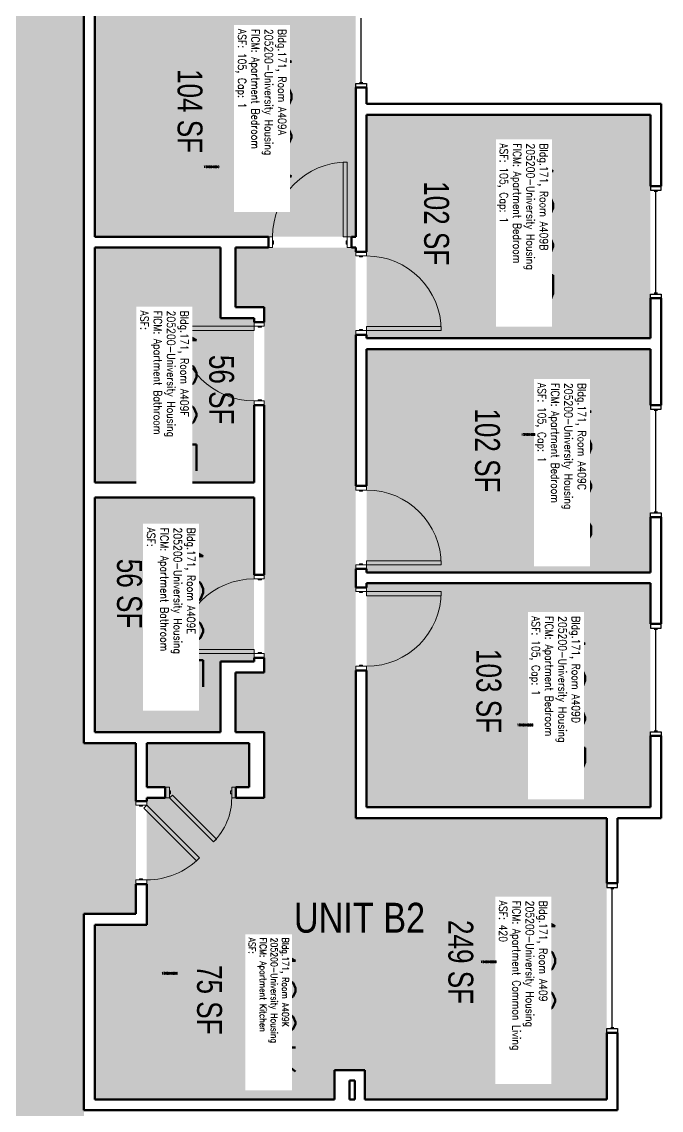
# Model space of a CAD drawing. Header units: inches. Extents: x 88 to 3257, y -489 to 2081.
# Drawn here: x 1609 to 1917, y 0 to 524 of the extents above; entities that cross this region are included whole.
import ezdxf
from ezdxf.enums import TextEntityAlignment as Align

# ---------------------------------------------------------------- set-up
doc = ezdxf.new("R2010")
doc.units = ezdxf.units.IN
doc.header["$LTSCALE"] = 48
doc.header["$MEASUREMENT"] = 0
for name, color, linetype in [('A-Area-Iden', 1, 'Continuous'), ('A-DOOR', 2, 'Continuous'), ('A-GLAZ', 1, 'Continuous'), ('A-IDEN-RNUM', 7, 'Continuous'), ('A-IDEN-SNUM', 4, 'Continuous'), ('A-IDEN-VNUM', 4, 'Continuous'), ('A-WALL', 5, 'Continuous'), ('AREA-TEXT', 3, 'Continuous'), ('Rooms-Category-Color', 7, 'Continuous'), ('Rooms-College-Color', 7, 'Continuous'), ('Rooms-Department-Color', 7, 'Continuous'), ('Rooms-Division-Color', 7, 'Continuous'), ('Rooms-Information', 7, 'Continuous')]:
    doc.layers.add(name, color=color, linetype=linetype)
doc.styles.add('AREA', font='arial.ttf', dxfattribs={"width": 0.75, "height": 12})
doc.styles.add('ROOMSNUMBER', font='txt.shx', dxfattribs={"height": 0.03})
doc.styles.add('ROOMVNUMBER', font='simplex.shx', dxfattribs={"width": 0.85})
doc.styles.get("Standard").update_dxf_attribs({"font": 'ARIALN.TTF'})
pattern_1 = [(315, (2289.79557, 603.73172), (0.088388348, 0.088388348), [])]

msp = doc.modelspace()

# ---------------------------------------------------------------- hatches: boundary and pattern name
h = msp.add_hatch()
h.set_pattern_fill('ANSI31', color=256, angle=-90, style=0)
h.set_pattern_definition(pattern_1)
h.paths.add_polyline_path([(1705.85, 272.26), (1705.85, 213.53), (1696.64, 213.53), (1696.64, 272.26)], flags=9)
h = msp.add_hatch()
h.set_pattern_fill('ANSI31', color=256, angle=-90, style=0)
h.set_pattern_definition(pattern_1)
h.paths.add_polyline_path([(1705.85, 272.26), (1705.85, 213.53), (1696.64, 213.53), (1696.64, 272.26)], flags=9)
at = {"layer": 'Rooms-Category-Color', "true_color": 0xadadad}
msp.add_hatch(color=253, dxfattribs=at).paths.add_polyline_path([(1638.7, 1084.25), (1578.7, 1084.25), (1578.7, 989.61), (1553.7, 989.61), (1553.7, 907.28), (1578.7, 907.28), (1578.7, 176.47), (1553.7, 176.47), (1553.7, 94.14), (1578.7, 94.14), (1578.7, -0.5), (1546.26, -0.5), (1546.26, -112), (1578.7, -112), (1578.7, -140), (1638.7, -140), (1638.7, 94.14), (1663.7, 94.14), (1663.7, 176.47), (1638.7, 176.47), (1638.7, 907.28), (1663.7, 907.28), (1663.7, 989.61), (1638.7, 989.61)])
at = {"layer": 'Rooms-Category-Color', "true_color": 0x728ef3}
for points in [[(1643.95, 539.25), (1769.7, 539.25), (1769.7, 420.5), (1643.95, 420.5)], [(1774.95, 479.25), (1911.7, 479.25), (1911.7, 371.63), (1774.95, 371.63)], [(1643.95, 415.25), (1643.95, 302.11), (1720.7, 302.11), (1720.7, 381.25), (1704.45, 381.25), (1704.45, 415.25)], [(1774.08, 4.75), (1774.08, 88.89), (1668.95, 88.89), (1668.95, 150.02), (1677.9, 150.02), (1677.9, 155.27), (1668.95, 155.27), (1668.95, 176.47), (1718.33, 176.47), (1718.33, 155.27), (1711.9, 155.27), (1711.9, 150.02), (1725.58, 150.02), (1725.58, 181.72), (1711.7, 181.72), (1711.7, 210.47), (1725.58, 210.47), (1725.58, 386.5), (1711.7, 386.5), (1711.7, 415.25), (1769.7, 415.25), (1769.7, 140.25), (1890.7, 140.25), (1890.7, 4.75)], [(1774.95, 366.38), (1911.7, 366.38), (1911.7, 258.75), (1774.95, 258.75)], [(1643.95, 294.86), (1643.95, 181.72), (1704.45, 181.72), (1704.45, 215.72), (1720.7, 215.72), (1720.7, 294.86)], [(1911.7, 145.5), (1774.95, 145.5), (1774.95, 253.5), (1911.7, 253.5)], [(1643.95, 88.89), (1774.08, 88.89), (1774.08, 18.75), (1759.45, 18.75), (1759.45, 4.75), (1643.95, 4.75)]]:
    msp.add_hatch(color=171, dxfattribs=at).paths.add_polyline_path(points)
at = {"layer": 'Rooms-College-Color', "true_color": 0xadadad}
for points in [[(1638.7, 1084.25), (1578.7, 1084.25), (1578.7, 989.61), (1553.7, 989.61), (1553.7, 907.28), (1578.7, 907.28), (1578.7, 176.47), (1553.7, 176.47), (1553.7, 94.14), (1578.7, 94.14), (1578.7, -0.5), (1546.26, -0.5), (1546.26, -112), (1578.7, -112), (1578.7, -140), (1638.7, -140), (1638.7, 94.14), (1663.7, 94.14), (1663.7, 176.47), (1638.7, 176.47), (1638.7, 907.28), (1663.7, 907.28), (1663.7, 989.61), (1638.7, 989.61)], [(1643.95, 539.25), (1769.7, 539.25), (1769.7, 420.5), (1643.95, 420.5)], [(1774.95, 479.25), (1911.7, 479.25), (1911.7, 371.63), (1774.95, 371.63)], [(1643.95, 415.25), (1643.95, 302.11), (1720.7, 302.11), (1720.7, 381.25), (1704.45, 381.25), (1704.45, 415.25)], [(1774.08, 4.75), (1774.08, 88.89), (1668.95, 88.89), (1668.95, 150.02), (1677.9, 150.02), (1677.9, 155.27), (1668.95, 155.27), (1668.95, 176.47), (1718.33, 176.47), (1718.33, 155.27), (1711.9, 155.27), (1711.9, 150.02), (1725.58, 150.02), (1725.58, 181.72), (1711.7, 181.72), (1711.7, 210.47), (1725.58, 210.47), (1725.58, 386.5), (1711.7, 386.5), (1711.7, 415.25), (1769.7, 415.25), (1769.7, 140.25), (1890.7, 140.25), (1890.7, 4.75)], [(1774.95, 366.38), (1911.7, 366.38), (1911.7, 258.75), (1774.95, 258.75)], [(1643.95, 294.86), (1643.95, 181.72), (1704.45, 181.72), (1704.45, 215.72), (1720.7, 215.72), (1720.7, 294.86)], [(1911.7, 145.5), (1774.95, 145.5), (1774.95, 253.5), (1911.7, 253.5)], [(1643.95, 88.89), (1774.08, 88.89), (1774.08, 18.75), (1759.45, 18.75), (1759.45, 4.75), (1643.95, 4.75)]]:
    msp.add_hatch(color=253, dxfattribs=at).paths.add_polyline_path(points)
at = {"layer": 'Rooms-Department-Color', "true_color": 0xacacac}
msp.add_hatch(color=253, dxfattribs=at).paths.add_polyline_path([(1638.7, 1084.25), (1578.7, 1084.25), (1578.7, 989.61), (1553.7, 989.61), (1553.7, 907.28), (1578.7, 907.28), (1578.7, 176.47), (1553.7, 176.47), (1553.7, 94.14), (1578.7, 94.14), (1578.7, -0.5), (1546.26, -0.5), (1546.26, -112), (1578.7, -112), (1578.7, -140), (1638.7, -140), (1638.7, 94.14), (1663.7, 94.14), (1663.7, 176.47), (1638.7, 176.47), (1638.7, 907.28), (1663.7, 907.28), (1663.7, 989.61), (1638.7, 989.61)])
at = {"layer": 'Rooms-Department-Color', "true_color": 0x604aed}
for points in [[(1643.95, 539.25), (1769.7, 539.25), (1769.7, 420.5), (1643.95, 420.5)], [(1774.95, 479.25), (1911.7, 479.25), (1911.7, 371.63), (1774.95, 371.63)], [(1643.95, 415.25), (1643.95, 302.11), (1720.7, 302.11), (1720.7, 381.25), (1704.45, 381.25), (1704.45, 415.25)], [(1774.08, 4.75), (1774.08, 88.89), (1668.95, 88.89), (1668.95, 150.02), (1677.9, 150.02), (1677.9, 155.27), (1668.95, 155.27), (1668.95, 176.47), (1718.33, 176.47), (1718.33, 155.27), (1711.9, 155.27), (1711.9, 150.02), (1725.58, 150.02), (1725.58, 181.72), (1711.7, 181.72), (1711.7, 210.47), (1725.58, 210.47), (1725.58, 386.5), (1711.7, 386.5), (1711.7, 415.25), (1769.7, 415.25), (1769.7, 140.25), (1890.7, 140.25), (1890.7, 4.75)], [(1774.95, 366.38), (1911.7, 366.38), (1911.7, 258.75), (1774.95, 258.75)], [(1643.95, 294.86), (1643.95, 181.72), (1704.45, 181.72), (1704.45, 215.72), (1720.7, 215.72), (1720.7, 294.86)], [(1911.7, 145.5), (1774.95, 145.5), (1774.95, 253.5), (1911.7, 253.5)], [(1643.95, 88.89), (1774.08, 88.89), (1774.08, 18.75), (1759.45, 18.75), (1759.45, 4.75), (1643.95, 4.75)]]:
    msp.add_hatch(color=173, dxfattribs=at).paths.add_polyline_path(points)
at = {"layer": 'Rooms-Division-Color', "true_color": 0xadadad}
msp.add_hatch(color=253, dxfattribs=at).paths.add_polyline_path([(1638.7, 1084.25), (1578.7, 1084.25), (1578.7, 989.61), (1553.7, 989.61), (1553.7, 907.28), (1578.7, 907.28), (1578.7, 176.47), (1553.7, 176.47), (1553.7, 94.14), (1578.7, 94.14), (1578.7, -0.5), (1546.26, -0.5), (1546.26, -112), (1578.7, -112), (1578.7, -140), (1638.7, -140), (1638.7, 94.14), (1663.7, 94.14), (1663.7, 176.47), (1638.7, 176.47), (1638.7, 907.28), (1663.7, 907.28), (1663.7, 989.61), (1638.7, 989.61)])
at = {"layer": 'Rooms-Division-Color', "true_color": 0x604aed}
for points in [[(1643.95, 539.25), (1769.7, 539.25), (1769.7, 420.5), (1643.95, 420.5)], [(1774.95, 479.25), (1911.7, 479.25), (1911.7, 371.63), (1774.95, 371.63)], [(1643.95, 415.25), (1643.95, 302.11), (1720.7, 302.11), (1720.7, 381.25), (1704.45, 381.25), (1704.45, 415.25)], [(1774.08, 4.75), (1774.08, 88.89), (1668.95, 88.89), (1668.95, 150.02), (1677.9, 150.02), (1677.9, 155.27), (1668.95, 155.27), (1668.95, 176.47), (1718.33, 176.47), (1718.33, 155.27), (1711.9, 155.27), (1711.9, 150.02), (1725.58, 150.02), (1725.58, 181.72), (1711.7, 181.72), (1711.7, 210.47), (1725.58, 210.47), (1725.58, 386.5), (1711.7, 386.5), (1711.7, 415.25), (1769.7, 415.25), (1769.7, 140.25), (1890.7, 140.25), (1890.7, 4.75)], [(1774.95, 366.38), (1911.7, 366.38), (1911.7, 258.75), (1774.95, 258.75)], [(1643.95, 294.86), (1643.95, 181.72), (1704.45, 181.72), (1704.45, 215.72), (1720.7, 215.72), (1720.7, 294.86)], [(1911.7, 145.5), (1774.95, 145.5), (1774.95, 253.5), (1911.7, 253.5)], [(1643.95, 88.89), (1774.08, 88.89), (1774.08, 18.75), (1759.45, 18.75), (1759.45, 4.75), (1643.95, 4.75)]]:
    msp.add_hatch(color=173, dxfattribs=at).paths.add_polyline_path(points)

# ---------------------------------------------------------------- linework, layer by layer
at = {"layer": 'A-DOOR', "linetype": 'Continuous', "lineweight": 18}
for points in [[(1765.58, 420.5), (1763.58, 420.5), (1763.58, 456.5), (1765.58, 456.5)], [(1765.58, 420.5), (1763.58, 420.5), (1763.58, 456.5), (1765.58, 456.5)], [(1729.58, 415.25), (1727.58, 415.25), (1727.58, 420.5), (1729.58, 420.5)], [(1729.58, 415.25), (1727.58, 415.25), (1727.58, 420.5), (1729.58, 420.5)], [(1765.58, 415.25), (1767.58, 415.25), (1767.58, 420.5), (1765.58, 420.5)], [(1765.58, 415.25), (1767.58, 415.25), (1767.58, 420.5), (1765.58, 420.5)], [(1729.58, 417), (1730.08, 417), (1730.08, 418.5), (1729.58, 418.5)], [(1729.58, 417), (1730.08, 417), (1730.08, 418.5), (1729.58, 418.5)], [(1765.58, 417), (1765.08, 417), (1765.08, 418.5), (1765.58, 418.5)], [(1765.58, 417), (1765.08, 417), (1765.08, 418.5), (1765.58, 418.5)], [(1769.7, 411.25), (1769.7, 413.25), (1774.95, 413.25), (1774.95, 411.25)], [(1769.7, 411.25), (1769.7, 413.25), (1774.95, 413.25), (1774.95, 411.25)], [(1771.45, 411.25), (1771.45, 410.75), (1772.95, 410.75), (1772.95, 411.25)], [(1771.45, 411.25), (1771.45, 410.75), (1772.95, 410.75), (1772.95, 411.25)], [(1725.58, 377.36), (1725.58, 379.36), (1720.7, 379.36), (1720.7, 377.36)], [(1725.58, 377.36), (1725.58, 379.36), (1720.7, 379.36), (1720.7, 377.36)], [(1720.7, 377.36), (1720.7, 375.36), (1684.7, 375.36), (1684.7, 377.36)], [(1720.7, 377.36), (1720.7, 375.36), (1684.7, 375.36), (1684.7, 377.36)], [(1724.2, 377.36), (1724.2, 376.86), (1722.7, 376.86), (1722.7, 377.36)], [(1724.2, 377.36), (1724.2, 376.86), (1722.7, 376.86), (1722.7, 377.36)], [(1769.7, 375.25), (1769.7, 373.25), (1774.95, 373.25), (1774.95, 375.25)], [(1769.7, 375.25), (1769.7, 373.25), (1774.95, 373.25), (1774.95, 375.25)], [(1771.45, 375.25), (1771.45, 375.75), (1772.95, 375.75), (1772.95, 375.25)], [(1771.45, 375.25), (1771.45, 375.75), (1772.95, 375.75), (1772.95, 375.25)], [(1774.95, 375.25), (1774.95, 377.25), (1810.95, 377.25), (1810.95, 375.25)], [(1774.95, 375.25), (1774.95, 377.25), (1810.95, 377.25), (1810.95, 375.25)], [(1725.58, 341.36), (1725.58, 339.36), (1720.7, 339.36), (1720.7, 341.36)], [(1725.58, 341.36), (1725.58, 339.36), (1720.7, 339.36), (1720.7, 341.36)], [(1724.2, 341.36), (1724.2, 341.86), (1722.7, 341.86), (1722.7, 341.36)], [(1724.2, 341.36), (1724.2, 341.86), (1722.7, 341.86), (1722.7, 341.36)], [(1769.7, 298.38), (1769.7, 300.38), (1774.95, 300.38), (1774.95, 298.38)], [(1769.7, 298.38), (1769.7, 300.38), (1774.95, 300.38), (1774.95, 298.38)], [(1771.45, 298.38), (1771.45, 297.88), (1772.95, 297.88), (1772.95, 298.38)], [(1771.45, 298.38), (1771.45, 297.88), (1772.95, 297.88), (1772.95, 298.38)], [(1769.7, 262.38), (1769.7, 260.38), (1774.95, 260.38), (1774.95, 262.38)], [(1769.7, 262.38), (1769.7, 260.38), (1774.95, 260.38), (1774.95, 262.38)], [(1771.45, 262.38), (1771.45, 262.88), (1772.95, 262.88), (1772.95, 262.38)], [(1771.45, 262.38), (1771.45, 262.88), (1772.95, 262.88), (1772.95, 262.38)], [(1774.95, 262.38), (1774.95, 264.38), (1810.95, 264.38), (1810.95, 262.38)], [(1774.95, 262.38), (1774.95, 264.38), (1810.95, 264.38), (1810.95, 262.38)], [(1725.58, 255.61), (1725.58, 257.61), (1720.7, 257.61), (1720.7, 255.61)], [(1725.58, 255.61), (1725.58, 257.61), (1720.7, 257.61), (1720.7, 255.61)], [(1724.2, 255.61), (1724.2, 255.11), (1722.7, 255.11), (1722.7, 255.61)], [(1724.2, 255.61), (1724.2, 255.11), (1722.7, 255.11), (1722.7, 255.61)], [(1769.7, 249.5), (1769.7, 251.5), (1774.95, 251.5), (1774.95, 249.5)], [(1769.7, 249.5), (1769.7, 251.5), (1774.95, 251.5), (1774.95, 249.5)], [(1771.45, 249.5), (1771.45, 249), (1772.95, 249), (1772.95, 249.5)], [(1771.45, 249.5), (1771.45, 249), (1772.95, 249), (1772.95, 249.5)], [(1774.95, 249.5), (1774.95, 247.5), (1810.95, 247.5), (1810.95, 249.5)], [(1774.95, 249.5), (1774.95, 247.5), (1810.95, 247.5), (1810.95, 249.5)], [(1720.7, 219.61), (1720.7, 221.61), (1684.7, 221.61), (1684.7, 219.61)], [(1720.7, 219.61), (1720.7, 221.61), (1684.7, 221.61), (1684.7, 219.61)], [(1725.58, 219.61), (1725.58, 217.61), (1720.7, 217.61), (1720.7, 219.61)], [(1725.58, 219.61), (1725.58, 217.61), (1720.7, 217.61), (1720.7, 219.61)], [(1724.2, 219.61), (1724.2, 220.11), (1722.7, 220.11), (1722.7, 219.61)], [(1724.2, 219.61), (1724.2, 220.11), (1722.7, 220.11), (1722.7, 219.61)], [(1769.7, 213.5), (1769.7, 211.5), (1774.95, 211.5), (1774.95, 213.5)], [(1769.7, 213.5), (1769.7, 211.5), (1774.95, 211.5), (1774.95, 213.5)], [(1771.45, 213.5), (1771.45, 214), (1772.95, 214), (1772.95, 213.5)], [(1771.45, 213.5), (1771.45, 214), (1772.95, 214), (1772.95, 213.5)], [(1679.9, 155.27), (1677.9, 155.27), (1677.9, 150.02), (1679.9, 150.02)], [(1679.9, 155.27), (1677.9, 155.27), (1677.9, 150.02), (1679.9, 150.02)], [(1679.9, 153.52), (1680.4, 153.52), (1680.4, 152.02), (1679.9, 152.02)], [(1679.9, 153.52), (1680.4, 153.52), (1680.4, 152.02), (1679.9, 152.02)], [(1709.9, 153.52), (1709.4, 153.52), (1709.4, 152.02), (1709.9, 152.02)], [(1709.9, 153.52), (1709.4, 153.52), (1709.4, 152.02), (1709.9, 152.02)], [(1709.9, 155.27), (1711.9, 155.27), (1711.9, 150.02), (1709.9, 150.02)], [(1709.9, 155.27), (1711.9, 155.27), (1711.9, 150.02), (1709.9, 150.02)], [(1663.7, 146.53), (1663.7, 148.53), (1668.95, 148.53), (1668.95, 146.53)], [(1663.7, 146.53), (1663.7, 148.53), (1668.95, 148.53), (1668.95, 146.53)], [(1679.9, 150.02), (1681.32, 151.43), (1702.53, 130.22), (1701.12, 128.81)], [(1679.9, 150.02), (1681.32, 151.43), (1702.53, 130.22), (1701.12, 128.81)], [(1665.45, 146.53), (1665.45, 146.03), (1666.95, 146.03), (1666.95, 146.53)], [(1665.45, 146.53), (1665.45, 146.03), (1666.95, 146.03), (1666.95, 146.53)], [(1668.95, 146.53), (1667.54, 145.12), (1692.99, 119.66), (1694.41, 121.08)], [(1668.95, 146.53), (1667.54, 145.12), (1692.99, 119.66), (1694.41, 121.08)], [(1663.7, 110.53), (1663.7, 108.53), (1668.95, 108.53), (1668.95, 110.53)], [(1663.7, 110.53), (1663.7, 108.53), (1668.95, 108.53), (1668.95, 110.53)], [(1665.45, 110.53), (1665.45, 111.03), (1666.95, 111.03), (1666.95, 110.53)], [(1665.45, 110.53), (1665.45, 111.03), (1666.95, 111.03), (1666.95, 110.53)]]:
    msp.add_lwpolyline(points, close=True, dxfattribs=at)
at = {"layer": 'A-DOOR', "linetype": 'Continuous', "lineweight": 18, "extrusion": (0, 0, -1)}
for centre, radius, start, end in [((-1765.58, 420.5), 36, 0, 90), ((-1765.58, 420.5), 36, 0, 90), ((-1774.95, 375.25), 36, 90, 180), ((-1774.95, 375.25), 36, 90, 180), ((-1720.7, 377.36), 36, 270, 0), ((-1720.7, 377.36), 36, 270, 0), ((-1774.95, 262.38), 36, 90, 180), ((-1774.95, 262.38), 36, 90, 180), ((-1679.9, 150.02), 30, 180, 225), ((-1679.9, 150.02), 30, 180, 225)]:
    msp.add_arc(centre, radius, start, end, dxfattribs=at)
at = {"layer": 'A-DOOR', "linetype": 'Continuous', "lineweight": 18}
for centre, start, end in [((1720.7, 219.61), 90, 180), ((1720.7, 219.61), 90, 180), ((1774.95, 249.5), 270, 0), ((1774.95, 249.5), 270, 0), ((1668.95, 146.53), 270, 315), ((1668.95, 146.53), 270, 315)]:
    msp.add_arc(centre, 36, start, end, dxfattribs=at)
at = {"layer": 'A-GLAZ', "linetype": 'Continuous', "lineweight": 25}
for p, q in [((1772.33, 494.87), (1772.33, 525.87)), ((1772.33, 494.87), (1772.33, 525.87)), ((1771.58, 494.87), (1773.08, 494.87)), ((1771.58, 494.87), (1773.08, 494.87)), ((1913.58, 442.4), (1915.08, 442.4)), ((1913.58, 442.4), (1915.08, 442.4)), ((1914.33, 393.4), (1914.33, 442.4)), ((1914.33, 393.4), (1914.33, 442.4)), ((1913.58, 393.4), (1915.08, 393.4)), ((1913.58, 393.4), (1915.08, 393.4)), ((1913.58, 336.88), (1915.08, 336.88)), ((1913.58, 336.88), (1915.08, 336.88)), ((1914.33, 287.88), (1914.33, 336.88)), ((1914.33, 287.88), (1914.33, 336.88)), ((1913.58, 287.88), (1915.08, 287.88)), ((1913.58, 287.88), (1915.08, 287.88)), ((1913.58, 231.41), (1915.08, 231.41)), ((1913.58, 231.41), (1915.08, 231.41)), ((1914.33, 182.41), (1914.33, 231.41)), ((1914.33, 182.41), (1914.33, 231.41)), ((1913.58, 182.41), (1915.08, 182.41)), ((1913.58, 182.41), (1915.08, 182.41)), ((1892.58, 106.37), (1894.08, 106.37)), ((1892.58, 106.37), (1894.08, 106.37)), ((1893.33, 39.37), (1893.33, 106.37)), ((1893.33, 39.37), (1893.33, 106.37)), ((1892.58, 39.37), (1894.08, 39.37)), ((1892.58, 39.37), (1894.08, 39.37))]:
    msp.add_line(p, q, dxfattribs=at)
for points in [[(1774.95, 494.37), (1774.95, 492.37), (1769.7, 492.37), (1769.7, 494.37)], [(1774.95, 494.37), (1774.95, 492.37), (1769.7, 492.37), (1769.7, 494.37)], [(1916.95, 442.9), (1916.95, 444.9), (1911.7, 444.9), (1911.7, 442.9)], [(1916.95, 442.9), (1916.95, 444.9), (1911.7, 444.9), (1911.7, 442.9)], [(1916.95, 392.9), (1916.95, 390.9), (1911.7, 390.9), (1911.7, 392.9)], [(1916.95, 392.9), (1916.95, 390.9), (1911.7, 390.9), (1911.7, 392.9)], [(1916.95, 337.38), (1916.95, 339.38), (1911.7, 339.38), (1911.7, 337.38)], [(1916.95, 337.38), (1916.95, 339.38), (1911.7, 339.38), (1911.7, 337.38)], [(1916.95, 287.38), (1916.95, 285.38), (1911.7, 285.38), (1911.7, 287.38)], [(1916.95, 287.38), (1916.95, 285.38), (1911.7, 285.38), (1911.7, 287.38)], [(1916.95, 231.91), (1916.95, 233.91), (1911.7, 233.91), (1911.7, 231.91)], [(1916.95, 231.91), (1916.95, 233.91), (1911.7, 233.91), (1911.7, 231.91)], [(1916.95, 181.91), (1916.95, 179.91), (1911.7, 179.91), (1911.7, 181.91)], [(1916.95, 181.91), (1916.95, 179.91), (1911.7, 179.91), (1911.7, 181.91)], [(1895.95, 106.87), (1895.95, 108.87), (1890.7, 108.87), (1890.7, 106.87)], [(1895.95, 106.87), (1895.95, 108.87), (1890.7, 108.87), (1890.7, 106.87)], [(1895.95, 38.87), (1895.95, 36.87), (1890.7, 36.87), (1890.7, 38.87)], [(1895.95, 38.87), (1895.95, 36.87), (1890.7, 36.87), (1890.7, 38.87)]]:
    msp.add_lwpolyline(points, close=True, dxfattribs=at)
at = {"layer": 'A-WALL', "linetype": 'Continuous', "lineweight": 50}
for p, q in [((1638.7, 544.5), (1638.7, 415.88)), ((1638.7, 544.5), (1638.7, 415.88)), ((1643.95, 420.5), (1643.95, 539.25)), ((1643.95, 420.5), (1643.95, 539.25)), ((1774.95, 492.37), (1769.7, 492.37)), ((1769.7, 492.37), (1769.7, 483.88)), ((1774.95, 492.37), (1769.7, 492.37)), ((1769.7, 492.37), (1769.7, 483.88)), ((1774.95, 484.5), (1774.95, 492.37)), ((1774.95, 484.5), (1774.95, 492.37)), ((1769.7, 483.88), (1769.7, 420.5)), ((1769.7, 483.88), (1769.7, 420.5)), ((1916.95, 484.5), (1774.95, 484.5)), ((1916.95, 484.5), (1774.95, 484.5)), ((1916.95, 444.9), (1916.95, 484.5)), ((1916.95, 444.9), (1916.95, 484.5)), ((1774.95, 479.25), (1911.7, 479.25)), ((1774.95, 413.25), (1774.95, 479.25)), ((1774.95, 479.25), (1911.7, 479.25)), ((1774.95, 413.25), (1774.95, 479.25)), ((1911.7, 479.25), (1911.7, 444.9)), ((1911.7, 479.25), (1911.7, 444.9)), ((1911.7, 444.9), (1916.95, 444.9)), ((1911.7, 444.9), (1916.95, 444.9)), ((1724.95, 420.5), (1643.95, 420.5)), ((1724.95, 420.5), (1643.95, 420.5)), ((1727.58, 420.5), (1724.95, 420.5)), ((1727.58, 420.5), (1724.95, 420.5)), ((1727.58, 415.25), (1727.58, 420.5)), ((1727.58, 415.25), (1727.58, 420.5)), ((1769.7, 420.5), (1767.58, 420.5)), ((1767.58, 420.5), (1767.58, 415.25)), ((1769.7, 420.5), (1767.58, 420.5)), ((1767.58, 420.5), (1767.58, 415.25)), ((1638.7, 415.88), (1638.7, 176.47)), ((1638.7, 415.88), (1638.7, 176.47)), ((1643.95, 415.25), (1704.45, 415.25)), ((1643.95, 302.11), (1643.95, 415.25)), ((1643.95, 415.25), (1704.45, 415.25)), ((1643.95, 302.11), (1643.95, 415.25)), ((1704.45, 415.25), (1704.45, 381.25)), ((1704.45, 415.25), (1704.45, 381.25)), ((1711.7, 415.25), (1724.95, 415.25)), ((1711.7, 386.5), (1711.7, 415.25)), ((1711.7, 415.25), (1724.95, 415.25)), ((1711.7, 386.5), (1711.7, 415.25)), ((1724.95, 415.25), (1727.58, 415.25)), ((1724.95, 415.25), (1727.58, 415.25)), ((1767.58, 415.25), (1769.7, 415.25)), ((1767.58, 415.25), (1769.7, 415.25)), ((1769.7, 415.25), (1769.7, 413.25)), ((1769.7, 415.25), (1769.7, 413.25)), ((1769.7, 413.25), (1774.95, 413.25)), ((1769.7, 413.25), (1774.95, 413.25)), ((1916.95, 390.9), (1911.7, 390.9)), ((1911.7, 390.9), (1911.7, 371.63)), ((1916.95, 390.9), (1911.7, 390.9)), ((1911.7, 390.9), (1911.7, 371.63)), ((1916.95, 339.38), (1916.95, 390.9)), ((1916.95, 339.38), (1916.95, 390.9)), ((1725.58, 386.5), (1711.7, 386.5)), ((1725.58, 386.5), (1711.7, 386.5)), ((1725.58, 379.36), (1725.58, 386.5)), ((1725.58, 379.36), (1725.58, 386.5)), ((1704.45, 381.25), (1720.7, 381.25)), ((1704.45, 381.25), (1720.7, 381.25)), ((1720.7, 381.25), (1720.7, 379.36)), ((1720.7, 381.25), (1720.7, 379.36)), ((1720.7, 379.36), (1725.58, 379.36)), ((1720.7, 379.36), (1725.58, 379.36)), ((1774.95, 373.25), (1769.7, 373.25)), ((1769.7, 373.25), (1769.7, 300.38)), ((1774.95, 373.25), (1769.7, 373.25)), ((1769.7, 373.25), (1769.7, 300.38)), ((1774.95, 371.63), (1774.95, 373.25)), ((1774.95, 371.63), (1774.95, 373.25)), ((1911.7, 371.63), (1774.95, 371.63)), ((1911.7, 371.63), (1774.95, 371.63)), ((1774.95, 366.38), (1911.7, 366.38)), ((1774.95, 300.38), (1774.95, 366.38)), ((1774.95, 366.38), (1911.7, 366.38)), ((1774.95, 300.38), (1774.95, 366.38)), ((1911.7, 366.38), (1911.7, 339.38)), ((1911.7, 366.38), (1911.7, 339.38)), ((1725.58, 339.36), (1720.7, 339.36)), ((1720.7, 339.36), (1720.7, 302.11)), ((1725.58, 339.36), (1720.7, 339.36)), ((1720.7, 339.36), (1720.7, 302.11)), ((1725.58, 257.61), (1725.58, 339.36)), ((1725.58, 257.61), (1725.58, 339.36)), ((1911.7, 339.38), (1916.95, 339.38)), ((1911.7, 339.38), (1916.95, 339.38)), ((1720.7, 302.11), (1643.95, 302.11)), ((1720.7, 302.11), (1643.95, 302.11)), ((1769.7, 300.38), (1774.95, 300.38)), ((1769.7, 300.38), (1774.95, 300.38)), ((1643.95, 294.86), (1720.7, 294.86)), ((1643.95, 181.72), (1643.95, 294.86)), ((1643.95, 294.86), (1720.7, 294.86)), ((1643.95, 181.72), (1643.95, 294.86)), ((1720.7, 294.86), (1720.7, 257.61)), ((1720.7, 294.86), (1720.7, 257.61)), ((1916.95, 285.38), (1911.7, 285.38)), ((1911.7, 285.38), (1911.7, 258.75)), ((1916.95, 285.38), (1911.7, 285.38)), ((1911.7, 285.38), (1911.7, 258.75)), ((1916.95, 233.91), (1916.95, 285.38)), ((1916.95, 233.91), (1916.95, 285.38)), ((1720.7, 257.61), (1725.58, 257.61)), ((1720.7, 257.61), (1725.58, 257.61)), ((1774.95, 260.38), (1769.7, 260.38)), ((1769.7, 260.38), (1769.7, 251.5)), ((1774.95, 260.38), (1769.7, 260.38)), ((1769.7, 260.38), (1769.7, 251.5)), ((1774.95, 258.75), (1774.95, 260.38)), ((1774.95, 258.75), (1774.95, 260.38)), ((1911.7, 258.75), (1774.95, 258.75)), ((1911.7, 258.75), (1774.95, 258.75)), ((1774.95, 253.5), (1911.7, 253.5)), ((1774.95, 251.5), (1774.95, 253.5)), ((1774.95, 253.5), (1911.7, 253.5)), ((1774.95, 251.5), (1774.95, 253.5)), ((1911.7, 253.5), (1911.7, 233.91)), ((1911.7, 253.5), (1911.7, 233.91)), ((1769.7, 251.5), (1774.95, 251.5)), ((1769.7, 251.5), (1774.95, 251.5)), ((1911.7, 233.91), (1916.95, 233.91)), ((1911.7, 233.91), (1916.95, 233.91)), ((1720.7, 215.72), (1704.45, 215.72)), ((1704.45, 215.72), (1704.45, 181.72)), ((1720.7, 215.72), (1704.45, 215.72)), ((1704.45, 215.72), (1704.45, 181.72)), ((1725.58, 217.61), (1720.7, 217.61)), ((1720.7, 217.61), (1720.7, 215.72)), ((1725.58, 217.61), (1720.7, 217.61)), ((1720.7, 217.61), (1720.7, 215.72)), ((1725.58, 210.47), (1725.58, 217.61)), ((1725.58, 210.47), (1725.58, 217.61)), ((1711.7, 210.47), (1725.58, 210.47)), ((1711.7, 181.72), (1711.7, 210.47)), ((1711.7, 210.47), (1725.58, 210.47)), ((1711.7, 181.72), (1711.7, 210.47)), ((1774.95, 211.5), (1769.7, 211.5)), ((1769.7, 211.5), (1769.7, 140.25)), ((1774.95, 211.5), (1769.7, 211.5)), ((1769.7, 211.5), (1769.7, 140.25)), ((1774.95, 145.5), (1774.95, 211.5)), ((1774.95, 145.5), (1774.95, 211.5)), ((1704.45, 181.72), (1643.95, 181.72)), ((1704.45, 181.72), (1643.95, 181.72)), ((1725.58, 181.72), (1711.7, 181.72)), ((1725.58, 181.72), (1711.7, 181.72)), ((1725.58, 150.02), (1725.58, 181.72)), ((1725.58, 150.02), (1725.58, 181.72)), ((1916.95, 179.91), (1911.7, 179.91)), ((1911.7, 179.91), (1911.7, 145.5)), ((1916.95, 179.91), (1911.7, 179.91)), ((1911.7, 179.91), (1911.7, 145.5)), ((1916.95, 140.25), (1916.95, 179.91)), ((1916.95, 140.25), (1916.95, 179.91)), ((1638.7, 176.47), (1663.7, 176.47)), ((1638.7, 176.47), (1663.7, 176.47)), ((1663.7, 176.47), (1663.7, 148.53)), ((1663.7, 176.47), (1663.7, 148.53)), ((1668.95, 155.27), (1668.95, 176.47)), ((1668.95, 176.47), (1718.33, 176.47)), ((1668.95, 155.27), (1668.95, 176.47)), ((1668.95, 176.47), (1718.33, 176.47)), ((1718.33, 176.47), (1718.33, 155.27)), ((1718.33, 176.47), (1718.33, 155.27)), ((1677.9, 155.27), (1668.95, 155.27)), ((1677.9, 155.27), (1668.95, 155.27)), ((1677.9, 150.02), (1677.9, 155.27)), ((1677.9, 150.02), (1677.9, 155.27)), ((1718.33, 155.27), (1711.9, 155.27)), ((1711.9, 155.27), (1711.9, 150.02)), ((1718.33, 155.27), (1711.9, 155.27)), ((1711.9, 155.27), (1711.9, 150.02)), ((1663.7, 148.53), (1668.95, 148.53)), ((1663.7, 148.53), (1668.95, 148.53)), ((1668.95, 150.02), (1677.9, 150.02)), ((1668.95, 148.53), (1668.95, 150.02)), ((1668.95, 150.02), (1677.9, 150.02)), ((1668.95, 148.53), (1668.95, 150.02)), ((1711.9, 150.02), (1725.58, 150.02)), ((1711.9, 150.02), (1725.58, 150.02)), ((1911.7, 145.5), (1774.95, 145.5)), ((1911.7, 145.5), (1774.95, 145.5)), ((1769.7, 140.25), (1890.7, 140.25)), ((1769.7, 140.25), (1890.7, 140.25)), ((1890.7, 140.25), (1890.7, 108.87)), ((1890.7, 140.25), (1890.7, 108.87)), ((1895.95, 140.25), (1916.95, 140.25)), ((1895.95, 108.87), (1895.95, 140.25)), ((1895.95, 140.25), (1916.95, 140.25)), ((1895.95, 108.87), (1895.95, 140.25)), ((1668.95, 108.53), (1663.7, 108.53)), ((1663.7, 108.53), (1663.7, 94.14)), ((1668.95, 108.53), (1663.7, 108.53)), ((1663.7, 108.53), (1663.7, 94.14)), ((1668.95, 88.89), (1668.95, 108.53)), ((1668.95, 88.89), (1668.95, 108.53)), ((1890.7, 108.87), (1895.95, 108.87)), ((1890.7, 108.87), (1895.95, 108.87)), ((1638.7, 94.14), (1638.7, -0.5)), ((1663.7, 94.14), (1638.7, 94.14)), ((1638.7, 94.14), (1638.7, -0.5)), ((1663.7, 94.14), (1638.7, 94.14)), ((1643.95, 4.75), (1643.95, 88.89)), ((1643.95, 88.89), (1668.95, 88.89)), ((1643.95, 4.75), (1643.95, 88.89)), ((1643.95, 88.89), (1668.95, 88.89)), ((1895.95, 36.87), (1890.7, 36.87)), ((1890.7, 36.87), (1890.7, 4.75)), ((1895.95, 36.87), (1890.7, 36.87)), ((1890.7, 36.87), (1890.7, 4.75)), ((1895.95, -0.5), (1895.95, 36.87)), ((1895.95, -0.5), (1895.95, 36.87)), ((1759.45, 18.75), (1759.45, 4.75)), ((1774.08, 18.75), (1759.45, 18.75)), ((1759.45, 18.75), (1759.45, 4.75)), ((1774.08, 18.75), (1759.45, 18.75)), ((1774.08, 4.75), (1774.08, 18.75)), ((1774.08, 4.75), (1774.08, 18.75)), ((1766.7, 4.75), (1766.7, 13.88)), ((1766.7, 13.88), (1769.2, 13.88)), ((1766.7, 4.75), (1766.7, 13.88)), ((1766.7, 13.88), (1769.2, 13.88)), ((1769.2, 13.88), (1769.2, 4.75)), ((1769.2, 13.88), (1769.2, 4.75)), ((1759.45, 4.75), (1643.95, 4.75)), ((1759.45, 4.75), (1643.95, 4.75)), ((1769.2, 4.75), (1766.7, 4.75)), ((1769.2, 4.75), (1766.7, 4.75)), ((1890.7, 4.75), (1774.08, 4.75)), ((1890.7, 4.75), (1774.08, 4.75)), ((1638.7, -0.5), (1895.95, -0.5)), ((1638.7, -0.5), (1895.95, -0.5))]:
    msp.add_line(p, q, dxfattribs=at)

# ---------------------------------------------------------------- texts
at = {"layer": 'A-Area-Iden', "linetype": 'ByBlock'}
msp.add_text('UNIT B2', height=14.4, dxfattribs=at).set_placement((1771.52, 85.08), align=Align.CENTER)
at = {"layer": 'A-IDEN-RNUM', "style": 'ROOMSNUMBER', "width": 0.85}
for s, p in [('0409-A0', (1700.16, 453.71)), ('0409-B0', (1855.14, 407.06)), ('0409-F0', (1684.57, 341.68)), ('0409-C0', (1853.36, 324.68)), ('0409-E0', (1683, 245.76)), ('0409-D0', (1851.39, 184.67)), ('0409-00', (1833.66, 70.5)), ('0409-K0', (1679.97, 65))]:
    msp.add_text(s, height=1, dxfattribs=at).set_placement(p, align=Align.CENTER)
at = {"layer": 'A-IDEN-SNUM', "style": 'ROOMSNUMBER', "width": 0.85}
for s, p in [('1710A409A0', (1700.16, 453.71)), ('1710A409B0', (1855.14, 407.06)), ('1710A409F0', (1684.57, 341.68)), ('1710A409C0', (1853.36, 324.68)), ('1710A409E0', (1683, 245.76)), ('1710A409D0', (1851.39, 184.67)), ('1710A40900', (1833.66, 70.5)), ('1710A409K0', (1679.97, 65))]:
    msp.add_text(s, height=1, dxfattribs=at).set_placement(p, align=Align.CENTER)
at = {"layer": 'A-IDEN-VNUM', "style": 'ROOMVNUMBER', "width": 0.85}
for s, height, p in [('409A', 27, (1725.17, 479.16)), ('409B', 27, (1851.41, 425.08)), ('409F', 27, (1679.39, 345.01)), ('409C', 27, (1869.73, 309.07)), ('409E', 27, (1682.57, 240.48)), ('409D', 27, (1866.84, 197.22)), ('409', 27, (1852.34, 71.56)), ('409K', 22.5, (1729.33, 48.98))]:
    msp.add_text(s, height=height, rotation=270, dxfattribs=at).set_placement(p, align=Align.MIDDLE_CENTER)
at = {"layer": 'AREA-TEXT', "style": 'AREA', "width": 0.75}
for s, p in [('104 SF', (1689.81, 481.09)), ('102 SF', (1808.67, 427.02)), ('56 SF', (1705.06, 346.79)), ('102 SF', (1833.21, 317.54)), ('56 SF', (1660.63, 248.53)), ('103 SF', (1833.86, 201.57)), ('249 SF', (1820.33, 70.93)), ('75 SF', (1699.21, 52.74))]:
    msp.add_text(s, height=12, rotation=270, dxfattribs=at).set_placement(p, align=Align.MIDDLE_CENTER)

# ---------------------------------------------------------------- next in the draw order: texts
at = {"layer": 'Rooms-Information', "attachment_point": 7, "rotation": 270, "style": 'ROOMVNUMBER', "bg_fill": 3, "box_fill_scale": 1.5, "bg_fill_color": 256, "bg_fill_true_color": 13158600, "bg_fill_transparency": 0}
for s, insert, char_height, width in [('Bldg.171, Room A409A^M^J205200-University Housing^M^JFICM: Apartment Bedroom^M^JASF: 105, Cap: 1', (1711.67, 520.69), 3.8571, 86.4), ('Bldg.171, Room A409B^M^J205200-University Housing^M^JFICM: Apartment Bedroom^M^JASF: 105, Cap: 1', (1837.91, 465.51), 3.8571, 86.4), ('Bldg.171, Room A409F^M^J205200-University Housing^M^JFICM: Apartment Bathroom^M^JASF: ', (1665.89, 384.9), 3.8571, 86.4), ('Bldg.171, Room A409C^M^J205200-University Housing^M^JFICM: Apartment Bedroom^M^JASF: 105, Cap: 1', (1856.23, 350.05), 3.8571, 86.4), ('Bldg.171, Room A409E^M^J205200-University Housing^M^JFICM: Apartment Bathroom^M^JASF: ', (1669.07, 280.36), 3.8571, 86.4), ('Bldg.171, Room A409D^M^J205200-University Housing^M^JFICM: Apartment Bedroom^M^JASF: 105, Cap: 1', (1853.34, 237.66), 3.8571, 86.4), ('Bldg.171, Room A409^M^J205200-University Housing^M^JFICM: Apartment Common Living^M^JASF: 420', (1838.84, 100.52), 3.8571, 86.4), ('Bldg.171, Room A409K^M^J205200-University Housing^M^JFICM: Apartment Kitchen^M^JASF: ', (1718.08, 82.68), 3.2143, 72)]:
    msp.add_mtext(s, dxfattribs=dict(at, insert=insert, char_height=char_height, width=width))

doc.saveas('drawing.dxf')
